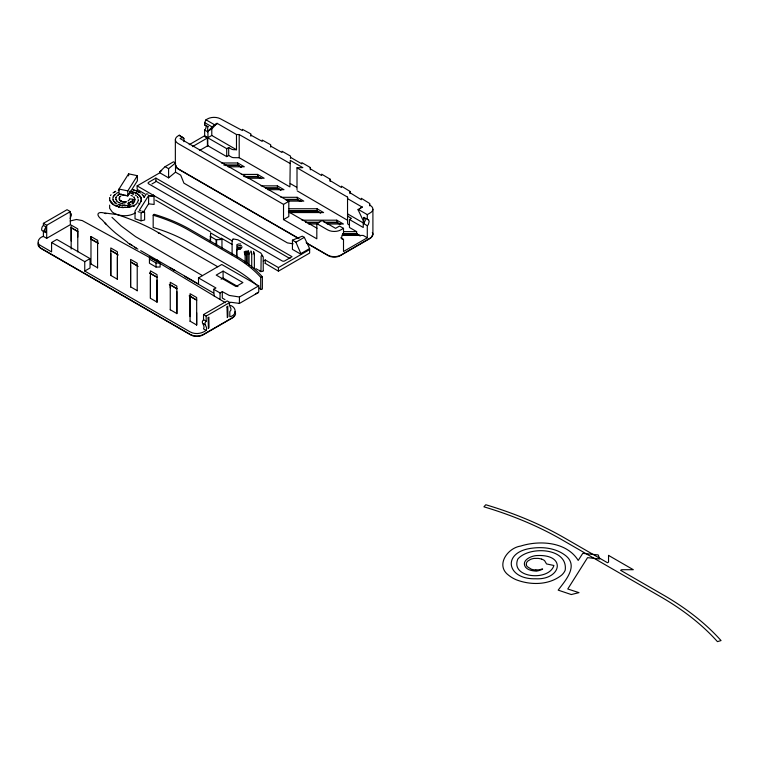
<?xml version="1.0" encoding="UTF-8"?>
<svg xmlns="http://www.w3.org/2000/svg" width="759" height="759" viewBox="0 0 759 759"><rect width="100%" height="100%" fill="white"/><g stroke="black" fill="none" stroke-linecap="round" stroke-linejoin="round"><path stroke-width="1.14" d="M71.166 249.056L71.166 227.52L77.769 231.334L77.769 251.931M90.976 264.132L90.976 236.514L97.588 240.328L97.588 242.776L98.518 243.573L90.985 239.218M97.588 267.946L97.588 240.328M110.795 253.449L110.795 275.413L117.408 279.227L117.408 257.263M130.614 264.891L130.614 286.855L137.218 290.669M150.434 276.333L150.434 298.296L157.037 302.11L157.037 280.147M170.253 309.9L170.253 284.729L169.314 284.445L176.847 288.79M176.856 291.589L176.856 313.552L170.253 309.738M190.073 321.342L190.073 296.171L189.133 295.887L196.666 300.232M196.676 312.774L196.676 324.994L190.073 321.18M229.816 302.452L227.169 300.925L203.526 314.577L203.526 319.681C199.892 322.936 205.746 325.175 203.526 328.875L206.163 330.393C208.383 326.702 202.53 324.463 206.163 321.209L206.163 316.105L229.816 302.452C227.596 306.152 233.449 308.391 229.816 311.636L229.816 316.74C237.377 315.336 236.59 306.418 229.284 305.146M224.987 299.615L222.302 298.078L222.302 291.646L220.053 292.946L213.706 289.283L214.199 295.982M292.433 240.167L295.925 242.187L301.209 254.426L292.433 249.36L292.433 240.167L302.3 236.182L304.321 237.339L309.606 248.554L309.653 252.624A1.195 0.977 0 0 1 309.425 253.183L278.42 271.162L265.214 263.354M278.42 270.982L278.42 267.585L265.214 259.957L263.278 261.077M290.517 157.341L301.854 163.887L301.854 162.644L310.327 167.53L310.327 168.84L321.674 175.538L321.674 174.162L330.146 179.2L330.146 181.496M330.146 179.2L330.146 180.614L341.493 187.492L341.493 186.173L349.965 191.372L349.965 193.659M349.965 191.372L349.965 192.691L361.312 199.74L361.312 198.289L369.785 203.554L369.785 205.85M340.734 237.814L343.504 239.417L343.504 251.514L367.29 237.785L367.29 225.689L363.589 223.554L363.589 217.529L364.083 217.368M115.966 199.522L117.161 201.619L118.916 202.454M220.053 299.245L220.053 292.946M141.079 212.52L141.06 220.831L144.608 219.958L144.608 212.264L142.199 211.296L143.442 211.657M115.814 198.953L116.345 196.904M138.214 200.091L138.204 199.332M260.963 271.248L261.096 271.656M207.748 145.529L207.454 145.965L207.359 138.024L204.048 136.117L189.143 144.722M141.259 199.408L141.041 201.211M236.742 256.836C237.102 254.512 234.996 248.326 239.237 248.506M237.833 248.591L239.778 247.738M238.383 247.832L240.328 246.979M148.555 203.839L154.124 204.446L153.973 196.363L148.679 195.471L148.555 203.839L144.001 211.182M290.242 163.555L239.199 134.561L236.485 134.523L217.065 123.309L214.55 124.761L207.947 131.136L207.947 137.673L204.446 135.88L226.713 148.66L228.696 147.521L231.372 149.058A3.738 2.154 0 0 0 233.924 149.694L236.485 149.732L236.485 134.523M131.819 201.258L131.686 201.932L133.062 199.285L129.666 198.811A4.63 2.675 0 0 1 129.22 199.826A4.677 2.704 0 0 1 128.119 200.67L128.119 201.04M120.918 195.993L119.647 197.103M109.657 205.12L109.638 208.298L112.266 211.989A16.015 9.241 0 0 0 115.691 214.019C121.905 216.448 129.362 216.457 135.206 212.985M141.041 201.467C142.303 198.687 140.311 195.585 138.015 194.019M261.153 256.077L260.963 271.713L260.157 271.134A1.015 0.816 -15.3 0 1 259.72 270.773L259.625 270.299A1.338 1.082 -15.3 0 0 259.73 270.726L259.976 271.001A1.129 0.911 -15.3 0 0 260.413 271.191L260.698 271.219M297.006 186.667L297.016 167.805L302.822 167.635L290.251 160.377L289.9 186.894L239.199 157.73L233.924 157.654A3.738 2.154 0 0 1 231.372 157.018L228.696 155.481L226.713 156.62L207.814 145.719L199.427 150.557M134.495 201.704L134.599 198.384M138.299 200.518L136.629 203.801L134.979 205.072L127.901 207.283M109.732 198.08L109.865 197.625M109.638 198.118L109.761 200.537L110.985 202.625M115.842 197.833L116.203 197.017M114.913 194.456C112.161 196.477 112.18 200.651 114.922 202.644M263.202 270.991L262.434 271.475M208.421 126.734L204.645 124.969L204.645 122.607L205.964 119.799L207.463 118.935A9.345 5.398 0 0 1 220.366 118.765L242.406 130.548L242.406 129.343L250.878 133.907L250.878 136.193M119.049 198.071L119.637 196.932M141.202 201.163L135.026 211.116L135.026 218.81L141.06 220.831M113.376 196.847L114.23 195.405L113.404 196.249M148.679 195.471L139.314 210.319L140.975 210.869M119.021 189.048L128.603 173.839L137.379 175.69L137.379 180.794L127.797 195.993L119.021 194.152L119.021 189.048L127.797 190.888L137.379 175.69M255.403 294.16L258.743 291.921L258.762 285.849L221.77 264.493L217.805 266.779L152.711 229.398A202.387 116.848 0 0 0 142.55 224.436A200.907 115.994 0 0 0 131.848 219.873A206.856 119.429 0 0 0 123.489 216.723L117.066 214.579L105.036 213.023M110.444 195.575L111.042 194.74M208.421 130.928L207.681 131.791L204.645 130.036C206.059 129.039 207.112 124.979 204.645 124.969M119.514 197.947L119.742 200.129M129.22 193.697L129.391 193.46A4.668 2.694 0 0 0 129.41 191.648M70.151 218.421L71.469 214.996L71.232 213.753L70.151 213.099M134.628 201.676L131.905 204.029M256.39 285.061A143.555 82.883 0 0 0 234.607 268.904L188.925 242.529A143.555 82.883 0 0 0 153.176 227.463L153.176 215.214L154.03 214.256A145.424 83.964 0 0 1 190.243 229.522L235.926 255.897A145.424 83.964 0 0 1 262.367 276.807L262.367 289.056L260.707 289.549A143.555 82.883 0 0 0 259.322 288.031M131.203 201.97L130.187 202.577M232.728 239.673L232.102 240.964L232.102 254.825M121.431 207.15L122.835 207.283L121.715 207.549M159.817 172.796L159.817 171.771L165.101 166.657L173.498 161.809L175.509 162.976L175.509 172.16L168.593 177.862L159.817 172.796L137.142 185.889L137.142 188.953A1.195 0.977 0.1 0 0 137.37 189.513L144.751 193.849M207.947 131.136L211.78 128.926L217.065 123.309M114.837 203.108L115.956 202.141M128.043 203.44L130.614 202.055L128.005 203.279M128.897 203.497L130.614 202.055M132.844 203.374L133.47 202.852M363.589 223.554L365.402 220.252L364.529 217.425M168.593 177.862L168.593 168.678L175.509 162.976M122.341 207.681L122.835 207.283M367.365 225.632L368.02 224.996A2.751 1.575 -60.4 0 0 368.419 224.351L369.149 221.533L368.599 219.797M114.742 195.139L115.71 194.37M51.584 242.519L84.752 261.665L84.752 271.048L90.036 268.003L90.036 258.61L56.868 239.464L51.584 242.519L51.584 251.903L40.682 245.612C35.502 243.316 39.013 237.14 43.396 236.419L46.697 238.326L70.35 224.673L70.35 211.609L67.048 209.702L43.396 223.355L43.396 225.395L42.134 226.932L41.612 229.18L41.849 230.423L42.931 231.078M46.033 226.922L44.316 229.958L45.142 232.577L46.033 232.434L46.033 226.922L43.396 225.395M118.281 194.968L117.133 195.813L118.584 194.702M112.996 192.9L115.738 191.287M118.708 194.608L119.884 193.981M183.906 141.686L183.906 138.394L179.276 135.206L178.09 135.899A9.345 5.398 0 0 0 178.09 143.527L283.524 204.389L288.809 201.344L288.809 216.552L283.524 219.598L283.524 204.389M182.587 137.113L180.073 138.565L288.809 201.344M214.218 125.453L217.065 123.821M43.396 223.355L46.697 225.262L70.35 211.609M192.444 146.629L207.359 138.024M207.748 137.787L207.814 145.719M207.947 137.673L211.78 135.463L236.485 149.732M159.817 171.771L161.686 170.699M155.908 178.109L148.641 182.302A1.869 1.082 0 0 0 148.641 183.83L282.101 260.887A1.869 1.082 0 0 0 284.748 260.887L292.016 256.694L155.908 178.109L155.908 181.164L289.966 258.572M151.942 183.963L155.586 181.856M84.752 261.665L90.036 258.61M210.063 240.964L210.556 235.983M210.063 236.267L216.106 239.759L221.96 239.474L221.96 248.506M140.681 250.622L198.526 284.018L198.516 277.917L217.738 266.741M223.089 271.124L216.211 275.09L236.03 286.541L242.908 282.566L223.089 271.124L223.089 278.06L237.956 286.646M283.524 219.598L316.816 238.819L316.816 223.611L322.101 220.565L335.573 228.345L339.539 226.059L343.504 228.345L343.504 233.402L342.167 235.081L341.626 237.491L342.167 239.275L343.504 239.417M221.116 279.189L223.089 278.06M213.706 289.283L215.954 287.984L198.516 277.917M295.925 242.187L304.321 237.339M358.134 209.835L362.09 207.036L358.134 209.835L363.238 220.67L363.238 227.482L349.453 219.522L349.453 227.482L356.626 231.628L356.626 233.668L359.842 235.783M349.453 219.522L351.436 218.383L348.761 216.837A3.738 2.154 0 0 1 347.66 215.366L347.603 213.877L364.254 223.497M343.504 228.345L340.867 229.873A9.345 5.398 0 0 1 327.651 229.873L316.816 223.611M301.209 253.402L309.606 248.554M278.42 267.585L309.653 249.559M222.302 291.646L229.275 295.441L239.474 296.987L258.762 285.849M206.163 330.393C201.685 333.77 195.253 334.653 190.243 331.958L84.752 271.048M258.373 292.49L239.37 303.467L239.474 296.987M297.148 190.851L347.537 220.281L347.66 223.326A3.738 2.154 0 0 0 348.761 224.797M114.324 192.065L115.52 191.439M70.132 220.992L76.384 219.484L82.209 220.565L153.697 259.768M116.155 193.498L118.461 192.312M121.478 201.467L122.759 201.818L119.77 200.348C120.036 201.79 125.994 202.122 123.821 202.017L126.411 201.847M363.589 217.529L368.513 219.712M118.233 190.348L118.992 190.082M127.588 205.338L130.491 204.626M237.273 249.455L238.687 249.265M128.632 205.205L130.244 204.721L126.715 205.509M153.176 215.214A143.555 82.883 0 0 1 188.925 230.281L234.607 256.656A143.555 82.883 0 0 1 260.707 277.301L262.367 276.807M123.3 207.662L123.945 207.501M141.07 212.757L144.495 211.941M131.335 206.353L127.066 207.226L131.165 206.761M122.635 203.962L125.045 204.095M239.626 243.99L240.65 243.924M240.394 245.518L241.419 245.451M241.172 247.045L242.197 246.979M240.622 247.804L241.647 247.738M240.081 248.563L241.106 248.506M239.531 249.332L240.556 249.265M148.052 194.067L146.212 193.915L144.191 197.207M125.482 201.979L126.022 201.932M125.985 205.547L127.038 205.499M125.662 195.205L125.207 195.234A4.649 2.685 0 0 1 123.404 195.072A4.668 2.694 0 0 1 121.838 194.522L120.985 193.915M124.742 207.454L126.326 207.397M238.781 243.924L236.846 244.645L236.827 257.102M239.55 245.451L237.662 246.039L237.605 249.664M221.476 162.976L237.719 162.976L244.322 166.79L228.089 166.79M223.801 165.016L237.719 165.016L241.495 167.198M225.262 165.5L238.108 165.5L240.935 167.132M241.296 174.418L257.538 174.418L264.141 178.232L247.899 178.232M243.62 176.458L257.538 176.458L261.314 178.64M245.081 176.942L257.927 176.942L260.754 178.574M261.115 185.86L277.358 185.86L283.961 189.674L267.718 189.674M265.754 187.9L277.358 187.9L281.134 190.082M266.067 188.384L277.747 188.384L280.564 190.016M280.934 197.302L297.177 197.302L303.78 201.116L287.538 201.116M285.574 199.342L297.177 199.342L300.953 201.524M285.887 199.826L297.566 199.826L300.384 201.458M289.151 208.744L316.996 208.744L323.6 212.558L288.799 212.558M289.151 210.784L316.996 210.784L320.763 212.966M289.359 211.268L317.376 211.268L320.203 212.899M302.006 220.186L336.806 220.186L343.419 224L327.176 224M305.488 222.226L319.406 222.226M324.046 222.226L336.806 222.226L340.582 224.408M306.845 222.71L318.514 222.71M325.526 222.71L337.195 222.71L340.023 224.341M308.609 224L317.898 224M343.865 231.628L356.626 231.628M342.707 233.668L356.626 233.668L360.402 235.85M343.002 234.151L357.015 234.151M342.356 235.442L363.238 235.442L367.29 237.785M149.438 259.161L156.012 262.956L160.102 262.956L160.102 267.035L156.012 267.035L149.438 263.24L149.438 256.798L160.102 262.956M535.863 569.971L538.833 569.81A10.104 5.835 0 0 0 542.419 568.852C544.677 568.652 536.347 572.03 534.848 571.005C531.528 570.702 527.922 569.914 525.607 567.315C520.579 560.218 531.879 555.427 537.638 555.522C567.058 554.402 560.986 580.17 535.588 578.775C505.978 579.62 501.481 551.319 532.903 548.093C544.488 546.66 557.163 548.558 566.366 556.195C578.443 566.669 564.848 581.1 558.188 590.141L571.29 594.544L578.994 592.646L567.77 588.993L587.561 557.647L599.667 558.966L598.225 554.924L582.77 553.368L578.216 560.427C566.679 541.784 539.839 540 520.608 546.082C507.41 548.007 495.191 565.559 508.748 575.331A34.772 20.076 0 0 0 516.186 579.753C530.778 585.369 549.099 585.255 561.688 575.085A27.798 16.053 0 0 0 565.218 570.132C568.149 547.448 528.976 545.787 517.818 559.07C509.991 578.083 549.004 581.612 553.909 565.483L546.546 563.937L544.601 560.664A10.313 5.949 0 0 0 542.505 559.44L541.679 559.117M124.353 205.632L125.434 205.651M122.711 205.537L125.548 205.613M118.243 207.017L120.795 207.34M115.007 205.253L119.068 206.723L114.03 205.006M148.603 195.727L153.261 196.287L151.696 195.775M118.461 202.587L122.199 203.706M239.227 303.391L230.537 302.224M129.846 191.154L136.99 193.374L134.789 192.767M122.588 205.499L119.732 204.996M293.164 243.838L287.395 242.889L183.925 183.147L180.699 175.158L175.509 172.16M131.516 191.837L134.182 192.463M233.895 239.057L237.899 239.806L260.83 253.041L262.586 255.792M158.327 233.051L159.94 233.364M132.502 189.693L136.041 190.746M115.093 205.727L119.068 206.723M119.201 204.845L120.463 205.186M130.624 193.128L133.271 194.01M133.204 189.892L135.14 190.414M105.88 213.658C98.898 210.651 93.945 213.839 102.38 220.101A206.79 119.391 0 0 0 115.937 233.383L127.389 242.206M135.434 192.862L136.99 193.374L134.656 192.274M138.091 211.676L139.609 212.188M132.37 193.64L133.442 194.048M118.167 204.465L118.67 204.664M138.015 194.494L138.517 194.712M136.601 190.945L139.504 192.416L136.724 190.945M120.444 200.822L121.535 201.439M121.345 201.353L121.914 201.609M132.759 196.173L130.994 195.338M135.937 193.365L137.55 194.133M233.345 239.019L232.776 239.047A1.651 0.645 72.7 0 0 232.652 239.474M137.891 249.104L134.4 247.282M138.84 192.018L137.483 191.315L139.504 192.416M250.878 135.149L262.225 141.392L262.225 140.064L270.697 144.77L270.697 147.056M270.697 146.117L282.035 152.502L282.035 151.24L290.517 156.079L290.517 158.365M170.12 267.766L174.855 270.47L173.669 269.73M362.09 207.036L347.603 198.668L347.537 197.112L297.006 167.834M205.964 119.799L214.55 124.761M358.134 209.332L367.29 214.617L367.29 219.664M204.645 122.607L212.245 126.99M290.251 183.545L297.016 187.454M181.429 136.962L183.906 138.394M288.392 211.733L317.034 228.269M298.97 238.516L178.09 168.735A9.345 5.398 0 0 1 175.395 165.443M306.143 242.662L327.651 255.081A9.345 5.398 0 0 0 340.867 255.081L371.16 237.482A9.345 5.398 0 0 0 372.337 232.491M298.6 238.563L178.754 169.371A8.406 4.858 0 0 1 176.572 167.198M306.797 243.297L328.315 255.717A8.406 4.858 0 0 0 340.203 255.717L369.51 238.8A8.406 4.848 0 0 0 371.948 235.726M165.101 166.657L168.593 168.678M221.96 239.474L210.556 232.89L210.556 240.793M255.83 268.61L258.563 270.185M202.473 275.631L135.519 236.609L121.231 226.002L111.981 217.33M184.589 276.295L213.364 292.908M154.703 260.346L156.705 261.504M158.716 262.661L225.451 302.737M97.588 242.776L90.976 238.962L90.976 236.514M110.795 250.404L117.408 254.218M130.614 261.846L137.218 265.659M157.037 277.101L149.504 273.003L157.037 277.348M170.253 284.729L176.856 288.543M190.073 296.171L196.676 299.985M71.166 227.776L77.76 231.58M110.805 250.66L118.338 255.015M130.624 262.102L138.157 266.456M203.526 314.577L206.163 316.105M203.526 319.681L206.163 321.209M46.033 232.434L43.396 230.907L43.396 236.419M203.526 323.77L205.281 324.786M90.976 263.971L97.588 267.785M137.142 185.889L232.349 240.973M155.671 200.167L210.252 231.751M221.173 238.07L232.093 244.389M113.442 204.351L110.064 200.281M132.351 245.555L129.732 243.971L136.44 248.127M116.336 203.592L116.886 203.915M261.94 255.517L262.975 256.485A1.651 1.186 43.1 0 1 263.231 257.32L263.231 270.754M369.785 205.072L370.468 205.499A9.345 5.398 0 0 1 371.16 212.273A125.586 72.503 0 0 1 367.29 214.617M140.045 192.682L140.595 193.042M253.781 268.477L254.36 268.335L254.36 253.819L253.553 251.371M127.635 242.671L129.874 244.189M135.32 195.025L136.43 195.831M113.452 204.845L111.269 203.146M115.548 203.061L113.556 200.755M116.81 200.718L116.146 199.437M138.859 195.224L140.728 197.691M179.276 135.206L180.604 136.487M141.848 194.038L142.796 195.063M138.793 203.175L139.675 204.133M104.666 222.653L106.383 224.569M337.195 222.71L336.806 220.186M317.376 211.268L316.996 208.744M297.566 199.826L297.177 197.302M277.747 188.384L277.358 185.86M257.927 176.942L257.538 174.418M238.108 165.5L237.719 162.976M137.464 196.97L137.891 197.606M143.356 195.727L144.125 197.207L143.726 196.287M143.09 195.613L143.46 196.173M134.362 197.71L133.935 196.932L135.244 199.94M253.553 252.453L254.36 254.901M250.916 250.925L251.713 253.221L251.722 267.889M250.916 252.007L251.722 254.455M248.269 250.479L249.066 252.775L249.075 265.242M248.269 251.561L249.075 254.009M246.95 250.802L247.747 253.098L247.757 263.326M246.95 251.874L247.757 254.322M245.631 251.115L246.428 253.411L246.438 263.639M245.631 252.197L246.438 254.635M244.303 251.428L245.11 253.724L245.11 262.794M244.303 252.51L245.11 254.958M138.005 198.042L137.303 196.78M153.46 194.892L153.716 196.202M153.754 195.623L153.973 196.363M119.011 198.896L119.191 199.494M113.167 199.674L113.366 200.348M141.165 198.46L141.497 199.807M140.927 197.293L141.06 197.985M372.906 209.342L372.906 234.55M347.537 197.112L347.537 220.281M310.327 167.53L310.327 169.826M297.006 188.109L297.006 189.56M265.214 259.957L265.214 263.515M260.707 277.301L260.707 289.549M239.199 134.561L239.199 157.73M228.696 147.521L228.696 155.481M226.713 148.66L226.713 156.62M216.6 239.474L216.6 245.119M216.106 239.759L216.106 244.455M211.78 128.926L211.78 135.463M207.681 126.725L207.681 131.791M204.645 130.036L204.645 135.766M196.676 325.156L196.676 297.528L190.073 293.714L190.073 316.588M176.856 313.714L176.856 286.096L170.253 282.282L170.253 287.775M175.357 139.713L175.357 162.625M157.037 302.272L157.037 274.654L150.434 270.84L150.434 298.458M156.012 262.956L156.012 267.035M137.218 290.83L137.218 263.212L130.614 259.398L130.614 287.016M133.062 199.285L133.062 203.953M128.603 173.839L128.603 175.879M127.797 190.888L127.797 195.993M117.408 279.388L117.408 251.77L110.795 247.956L110.795 275.574M77.769 237.159L77.769 228.886L71.166 225.072L71.166 240.973M46.697 225.262L46.697 238.326M234.967 311.74A9.345 5.398 0 0 1 232.833 317.452L203.459 334.406A9.345 5.398 0 0 1 190.243 334.406L40.682 248.06A9.345 5.398 0 0 1 38.348 242.681M38.899 245.527A8.406 4.858 0 0 0 41.347 248.705L190.907 335.051A8.406 4.858 0 0 0 202.795 335.051L232.169 318.087A8.406 4.858 0 0 0 234.503 315.507M176.392 166.695A8.406 4.858 0 0 1 176.297 165.68M155.908 181.164A1.869 1.082 0 0 1 156.155 181.05M129.21 193.716A4.668 2.694 0 0 1 127.759 194.712M535.892 569.971A10.104 5.835 0 0 1 531.177 569.127L527.22 566.603A10.104 5.835 0 0 1 526.423 564.962M541.679 559.155A10.104 5.835 0 0 0 537.97 558.377L534.004 558.434A10.104 5.835 0 0 0 530.456 559.44L527.752 561.091A10.104 5.835 0 0 0 526.442 563.254L526.291 563.804A10.313 5.949 0 0 0 526.376 564.952M608.538 555.398L608.538 562.125L607.475 562.732L564.43 537.884A315.801 182.321 0 0 0 485.788 504.744L483.929 506.822A311.74 179.978 0 0 1 561.565 539.545L660.766 596.821A311.74 179.978 0 0 1 717.445 641.64L721.05 640.568A315.801 182.331 0 0 0 663.632 595.16L620.596 570.313L621.659 569.705L633.31 569.705L608.538 555.398M208.099 317.869L208.421 328.486L209.01 327.461L208.867 317.101L208.099 317.869M226.988 306.959L227.32 317.575L227.899 316.55L227.766 306.2L226.988 306.959M134.315 205.831L133.252 206.353L134.315 205.831M258.06 292.661L257.443 292.784L258.06 292.661M157.559 260.422L156.06 259.597L157.986 260.726L157.559 260.422"/></g></svg>
